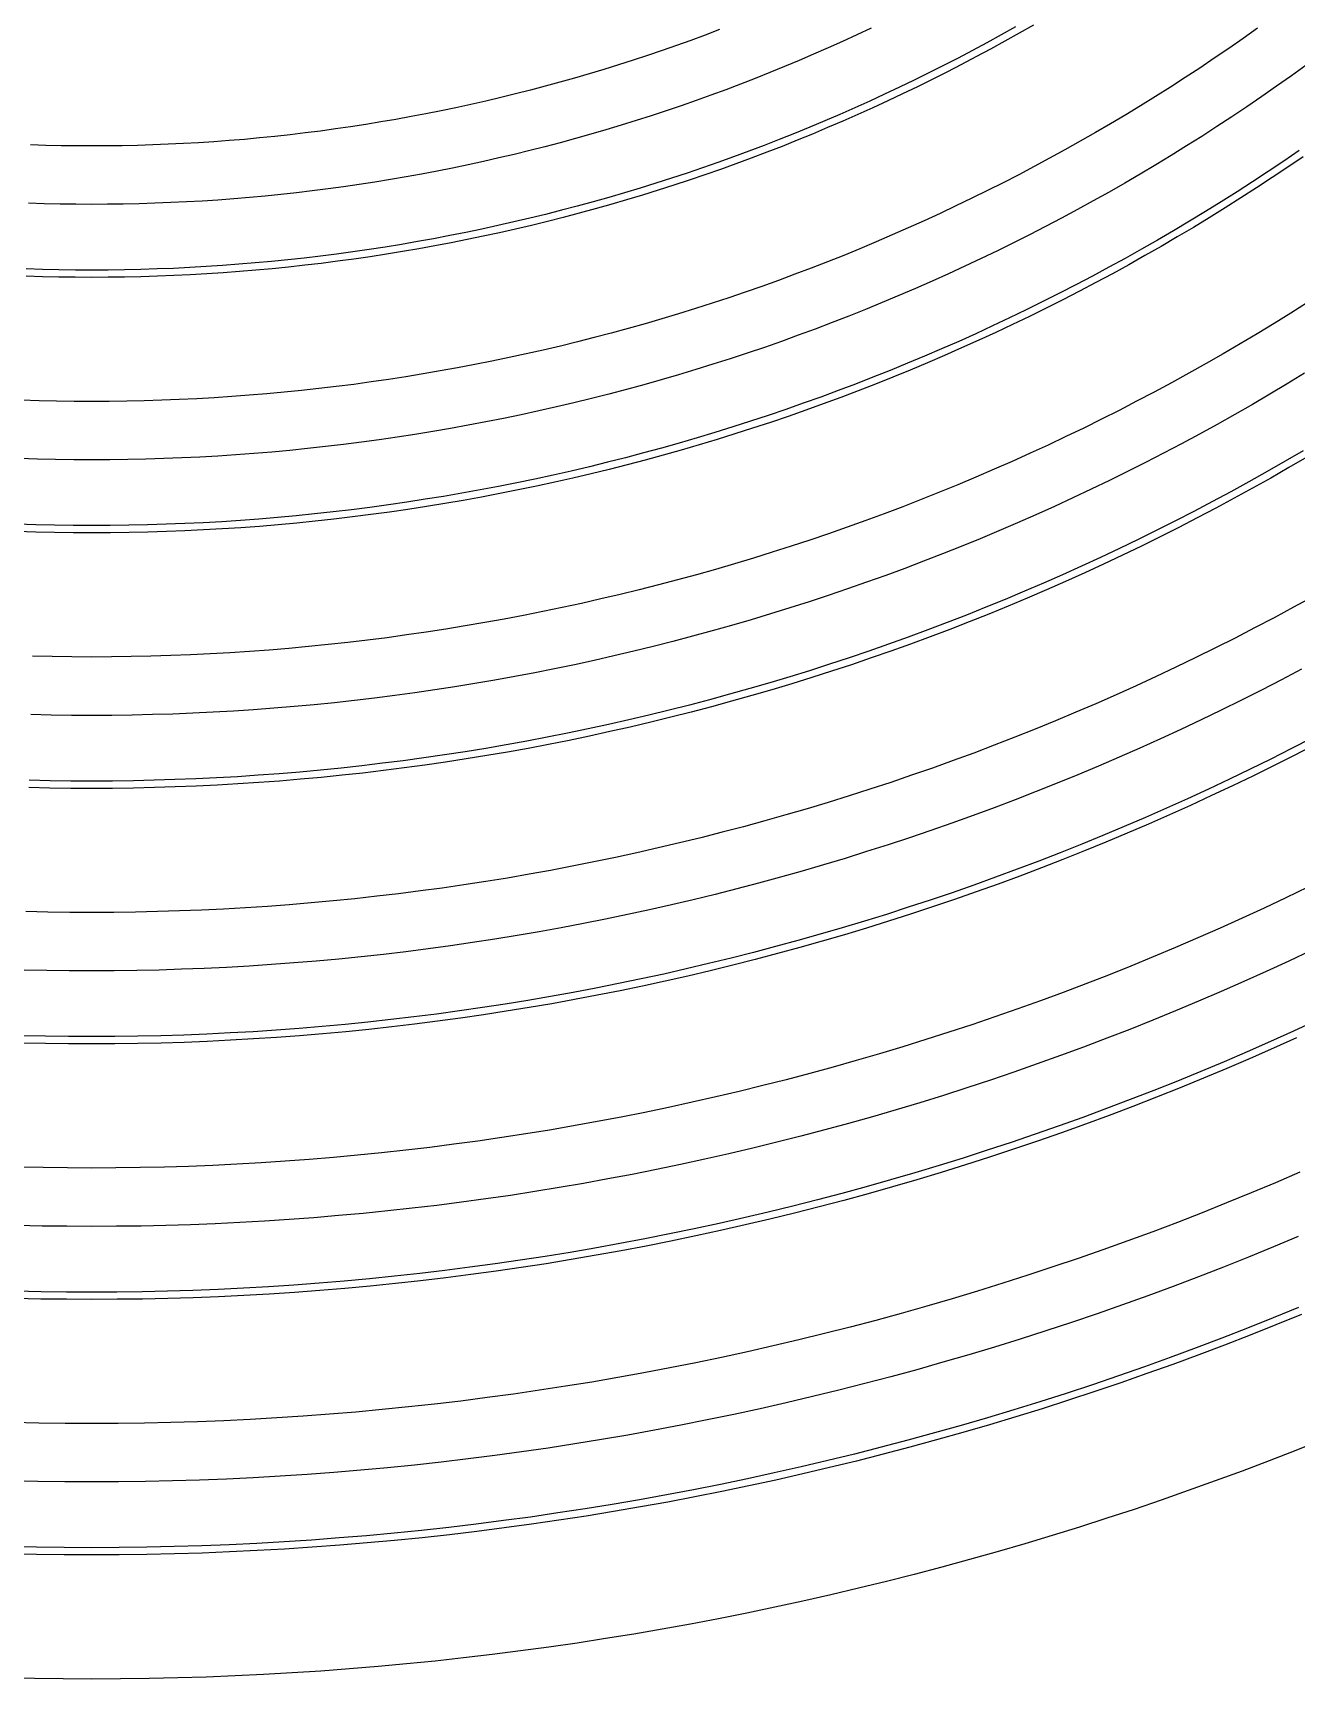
# Model space of a CAD drawing. Header units: metres. Extents: x 10 to 1210, y 10 to 2773.
# Drawn here: x 451.9 to 625, y 1854 to 2079.5 of the extents above; entities that cross this region are included whole.
import ezdxf

# ---------------------------------------------------------------- set-up
doc = ezdxf.new("R2010")
doc.units = ezdxf.units.M
for name, color, linetype in [('ACIKLIK', 5, 'Continuous'), ('CAM_SABLON', 4, 'Continuous'), ('DIS_KENAR_V91_Z3', 1, 'Continuous'), ('LAMBA_T4_Z4', 3, 'Continuous')]:
    doc.layers.add(name, color=color, linetype=linetype)

msp = doc.modelspace()

# ---------------------------------------------------------------- linework, layer by layer
at = {"layer": 'ACIKLIK'}
for points in [[(566.77, 2080.16), (564.81, 2079.24), (562.84, 2078.33), (560.87, 2077.44), (558.89, 2076.57), (556.9, 2075.72), (554.91, 2074.88), (552.9, 2074.06), (550.89, 2073.26), (548.88, 2072.47), (546.85, 2071.71), (544.82, 2070.96), (542.78, 2070.23), (540.74, 2069.51), (538.69, 2068.82), (536.64, 2068.14), (534.57, 2067.48), (532.51, 2066.84), (530.44, 2066.21), (528.36, 2065.61), (526.28, 2065.02), (524.19, 2064.45), (522.09, 2063.9), (520, 2063.37), (517.89, 2062.85), (515.79, 2062.36), (513.68, 2061.88), (511.56, 2061.42), (509.44, 2060.98), (507.32, 2060.56), (505.19, 2060.15), (503.06, 2059.77), (500.93, 2059.4), (498.8, 2059.05), (496.66, 2058.72), (494.51, 2058.41), (492.37, 2058.12), (490.22, 2057.85), (488.07, 2057.59), (485.92, 2057.36), (483.77, 2057.14), (481.61, 2056.94), (479.46, 2056.76), (477.3, 2056.6), (475.14, 2056.46), (472.98, 2056.34), (470.82, 2056.24), (468.66, 2056.15), (466.49, 2056.09), (464.33, 2056.04), (462.16, 2056.01), (460, 2056), (457.84, 2056.01), (455.67, 2056.04), (453.51, 2056.09), (451.34, 2056.15)], [(626.34, 2075.05), (624.34, 2073.61), (622.32, 2072.18), (620.29, 2070.77), (618.25, 2069.38), (616.2, 2068.01), (614.13, 2066.66), (612.06, 2065.32), (609.97, 2064), (607.87, 2062.7), (605.76, 2061.42), (603.63, 2060.16), (601.5, 2058.92), (599.36, 2057.69), (597.2, 2056.48), (595.04, 2055.29), (592.86, 2054.13), (590.67, 2052.98), (588.48, 2051.85), (586.27, 2050.73), (584.06, 2049.64), (581.83, 2048.57), (579.6, 2047.52), (577.36, 2046.48), (575.11, 2045.47), (572.85, 2044.47), (570.58, 2043.5), (568.3, 2042.54), (566.01, 2041.61), (563.72, 2040.69), (561.42, 2039.8), (559.11, 2038.92), (556.79, 2038.07), (554.47, 2037.23), (552.14, 2036.42), (549.8, 2035.62), (547.45, 2034.85), (545.1, 2034.1), (542.74, 2033.37), (540.38, 2032.65), (538.01, 2031.96), (535.63, 2031.29), (533.25, 2030.64), (530.86, 2030.01), (528.46, 2029.41), (526.06, 2028.82), (523.66, 2028.25), (521.25, 2027.71), (518.84, 2027.18), (516.42, 2026.68), (514, 2026.2), (511.57, 2025.74), (509.14, 2025.3), (506.71, 2024.88), (504.27, 2024.48), (501.83, 2024.11), (499.39, 2023.75), (496.94, 2023.42), (494.49, 2023.11), (492.04, 2022.82), (489.58, 2022.55), (487.12, 2022.3), (484.67, 2022.08), (482.2, 2021.87), (479.74, 2021.69), (477.28, 2021.53), (474.81, 2021.39), (472.34, 2021.27), (469.88, 2021.17), (467.41, 2021.1), (464.94, 2021.04), (462.47, 2021.01), (460, 2021), (457.53, 2021.01), (455.06, 2021.04), (452.59, 2021.1), (450.12, 2021.17)], [(626.15, 2032.86), (623.78, 2031.42), (621.4, 2030), (619, 2028.6), (616.59, 2027.23), (614.17, 2025.87), (611.74, 2024.54), (609.29, 2023.22), (606.84, 2021.93), (604.37, 2020.66), (601.89, 2019.41), (599.4, 2018.18), (596.9, 2016.98), (594.39, 2015.79), (591.87, 2014.63), (589.34, 2013.49), (586.8, 2012.38), (584.25, 2011.28), (581.69, 2010.21), (579.12, 2009.16), (576.55, 2008.13), (573.96, 2007.12), (571.37, 2006.14), (568.76, 2005.18), (566.15, 2004.24), (563.53, 2003.33), (560.9, 2002.43), (558.27, 2001.56), (555.62, 2000.72), (552.97, 1999.9), (550.32, 1999.1), (547.65, 1998.32), (544.98, 1997.57), (542.3, 1996.84), (539.62, 1996.13), (536.93, 1995.45), (534.24, 1994.79), (531.53, 1994.15), (528.83, 1993.54), (526.12, 1992.95), (523.4, 1992.38), (520.68, 1991.84), (517.95, 1991.33), (515.22, 1990.83), (512.49, 1990.36), (509.75, 1989.92), (507, 1989.49), (504.26, 1989.1), (501.51, 1988.72), (498.75, 1988.37), (496, 1988.04), (493.24, 1987.74), (490.48, 1987.46), (487.72, 1987.21), (484.95, 1986.98), (482.18, 1986.77), (479.41, 1986.59), (476.64, 1986.44), (473.87, 1986.3), (471.1, 1986.19), (468.32, 1986.11), (465.55, 1986.05), (462.78, 1986.01), (460, 1986), (457.22, 1986.01), (454.45, 1986.05), (451.68, 1986.11)], [(625.72, 1992.32), (623, 1990.89), (620.26, 1989.47), (617.51, 1988.09), (614.74, 1986.73), (611.97, 1985.39), (609.18, 1984.07), (606.39, 1982.78), (603.58, 1981.52), (600.76, 1980.28), (597.93, 1979.06), (595.09, 1977.87), (592.24, 1976.7), (589.37, 1975.56), (586.5, 1974.45), (583.62, 1973.35), (580.73, 1972.29), (577.83, 1971.25), (574.93, 1970.23), (572.01, 1969.24), (569.08, 1968.28), (566.15, 1967.34), (563.21, 1966.42), (560.26, 1965.54), (557.3, 1964.67), (554.34, 1963.84), (551.36, 1963.03), (548.38, 1962.24), (545.4, 1961.49), (542.41, 1960.75), (539.41, 1960.05), (536.4, 1959.37), (533.39, 1958.71), (530.38, 1958.09), (527.36, 1957.49), (524.33, 1956.91), (521.3, 1956.36), (518.26, 1955.84), (515.22, 1955.35), (512.18, 1954.88), (509.13, 1954.44), (506.08, 1954.02), (503.02, 1953.63), (499.96, 1953.27), (496.9, 1952.93), (493.83, 1952.63), (490.77, 1952.34), (487.7, 1952.09), (484.62, 1951.86), (481.55, 1951.66), (478.47, 1951.48), (475.4, 1951.34), (472.32, 1951.22), (469.24, 1951.12), (466.16, 1951.05), (463.08, 1951.01), (460, 1951), (456.92, 1951.01), (453.84, 1951.05), (450.76, 1951.12)], [(627.04, 1953.8), (623.98, 1952.35), (620.9, 1950.94), (617.81, 1949.54), (614.71, 1948.18), (611.6, 1946.84), (608.48, 1945.53), (605.35, 1944.25), (602.2, 1943), (599.05, 1941.77), (595.88, 1940.57), (592.7, 1939.4), (589.52, 1938.26), (586.32, 1937.14), (583.11, 1936.05), (579.9, 1934.99), (576.67, 1933.96), (573.44, 1932.95), (570.2, 1931.98), (566.95, 1931.03), (563.69, 1930.11), (560.42, 1929.22), (557.15, 1928.36), (553.87, 1927.53), (550.58, 1926.72), (547.28, 1925.94), (543.98, 1925.2), (540.67, 1924.48), (537.35, 1923.79), (534.03, 1923.13), (530.71, 1922.5), (527.38, 1921.89), (524.04, 1921.32), (520.7, 1920.78), (517.35, 1920.26), (514, 1919.78), (510.64, 1919.32), (507.29, 1918.89), (503.92, 1918.49), (500.56, 1918.13), (497.19, 1917.79), (493.82, 1917.48), (490.44, 1917.2), (487.07, 1916.95), (483.69, 1916.72), (480.31, 1916.53), (476.92, 1916.37), (473.54, 1916.24), (470.16, 1916.13), (466.77, 1916.06), (463.39, 1916.02), (460, 1916), (456.61, 1916.02), (453.23, 1916.06), (449.84, 1916.13)], [(625.28, 1914.63), (621.87, 1913.2), (618.46, 1911.8), (615.03, 1910.43), (611.59, 1909.1), (608.14, 1907.79), (604.67, 1906.51), (601.2, 1905.26), (597.72, 1904.05), (594.22, 1902.86), (590.71, 1901.7), (587.2, 1900.58), (583.67, 1899.48), (580.14, 1898.42), (576.59, 1897.39), (573.04, 1896.38), (569.48, 1895.41), (565.91, 1894.47), (562.33, 1893.57), (558.75, 1892.69), (555.15, 1891.84), (551.55, 1891.03), (547.95, 1890.24), (544.33, 1889.49), (540.71, 1888.77), (537.09, 1888.08), (533.45, 1887.43), (529.82, 1886.8), (526.17, 1886.21), (522.52, 1885.65), (518.87, 1885.12), (515.21, 1884.62), (511.55, 1884.15), (507.88, 1883.72), (504.22, 1883.32), (500.54, 1882.95), (496.87, 1882.61), (493.19, 1882.3), (489.51, 1882.03), (485.82, 1881.79), (482.14, 1881.58), (478.45, 1881.4), (474.76, 1881.26), (471.07, 1881.15), (467.38, 1881.06), (463.69, 1881.02), (460, 1881), (456.31, 1881.02), (452.62, 1881.06), (448.93, 1881.15)]]:
    msp.add_lwpolyline(points, dxfattribs=at)
at = {"layer": 'CAM_SABLON'}
for points in [[(586.55, 2080.32), (584.6, 2079.22), (582.63, 2078.14), (580.65, 2077.08), (578.67, 2076.04), (576.68, 2075.01), (574.67, 2074), (572.66, 2073.01), (570.64, 2072.04), (568.61, 2071.08), (566.58, 2070.14), (564.53, 2069.22), (562.48, 2068.32), (560.42, 2067.43), (558.35, 2066.56), (556.27, 2065.71), (554.19, 2064.88), (552.1, 2064.07), (550, 2063.28), (547.9, 2062.5), (545.79, 2061.74), (543.67, 2061), (541.55, 2060.28), (539.42, 2059.58), (537.28, 2058.89), (535.14, 2058.23), (532.99, 2057.58), (530.84, 2056.96), (528.68, 2056.35), (526.52, 2055.76), (524.35, 2055.19), (522.17, 2054.63), (520, 2054.1), (517.81, 2053.59), (515.62, 2053.09), (513.43, 2052.62), (511.24, 2052.16), (509.04, 2051.72), (506.83, 2051.3), (504.63, 2050.9), (502.42, 2050.52), (500.2, 2050.16), (497.99, 2049.82), (495.77, 2049.5), (493.55, 2049.2), (491.32, 2048.92), (489.09, 2048.65), (486.86, 2048.41), (484.63, 2048.18), (482.4, 2047.98), (480.16, 2047.79), (477.93, 2047.63), (475.69, 2047.48), (473.45, 2047.35), (471.21, 2047.24), (468.97, 2047.16), (466.73, 2047.09), (464.49, 2047.04), (462.24, 2047.01), (460, 2047), (457.76, 2047.01), (455.51, 2047.04), (453.27, 2047.09), (451.03, 2047.16)], [(625.39, 2063.36), (623.28, 2061.92), (621.17, 2060.51), (619.03, 2059.11), (616.89, 2057.73), (614.74, 2056.37), (612.57, 2055.03), (610.39, 2053.71), (608.2, 2052.4), (606, 2051.12), (603.79, 2049.86), (601.56, 2048.61), (599.33, 2047.39), (597.09, 2046.18), (594.83, 2044.99), (592.57, 2043.83), (590.29, 2042.68), (588, 2041.55), (585.71, 2040.45), (583.4, 2039.36), (581.09, 2038.29), (578.77, 2037.24), (576.43, 2036.22), (574.09, 2035.21), (571.74, 2034.23), (569.39, 2033.26), (567.02, 2032.32), (564.64, 2031.39), (562.26, 2030.49), (559.87, 2029.61), (557.47, 2028.75), (555.07, 2027.91), (552.65, 2027.09), (550.23, 2026.29), (547.81, 2025.51), (545.37, 2024.76), (542.93, 2024.02), (540.49, 2023.31), (538.03, 2022.62), (535.58, 2021.95), (533.11, 2021.3), (530.64, 2020.67), (528.17, 2020.07), (525.69, 2019.48), (523.2, 2018.92), (520.71, 2018.38), (518.22, 2017.86), (515.72, 2017.37), (513.21, 2016.89), (510.71, 2016.44), (508.19, 2016), (505.68, 2015.6), (503.16, 2015.21), (500.64, 2014.84), (498.11, 2014.5), (495.59, 2014.18), (493.06, 2013.88), (490.52, 2013.6), (487.99, 2013.34), (485.45, 2013.11), (482.91, 2012.9), (480.37, 2012.71), (477.83, 2012.54), (475.28, 2012.4), (472.74, 2012.28), (470.19, 2012.18), (467.64, 2012.1), (465.1, 2012.04), (462.55, 2012.01), (460, 2012), (457.45, 2012.01), (454.9, 2012.04), (452.36, 2012.1), (449.81, 2012.18)], [(625.96, 2022.25), (623.5, 2020.81), (621.02, 2019.39), (618.53, 2018), (616.03, 2016.63), (613.52, 2015.28), (610.99, 2013.95), (608.45, 2012.64), (605.91, 2011.36), (603.35, 2010.09), (600.78, 2008.85), (598.2, 2007.64), (595.6, 2006.44), (593, 2005.27), (590.39, 2004.12), (587.77, 2003), (585.14, 2001.89), (582.5, 2000.81), (579.85, 1999.75), (577.19, 1998.72), (574.52, 1997.71), (571.84, 1996.72), (569.15, 1995.76), (566.46, 1994.82), (563.76, 1993.9), (561.05, 1993), (558.33, 1992.13), (555.61, 1991.29), (552.87, 1990.47), (550.13, 1989.67), (547.39, 1988.89), (544.63, 1988.14), (541.87, 1987.42), (539.11, 1986.71), (536.34, 1986.04), (533.56, 1985.38), (530.78, 1984.75), (527.99, 1984.15), (525.19, 1983.56), (522.39, 1983.01), (519.59, 1982.48), (516.78, 1981.97), (513.97, 1981.48), (511.15, 1981.03), (508.33, 1980.59), (505.51, 1980.18), (502.68, 1979.8), (499.85, 1979.44), (497.02, 1979.1), (494.18, 1978.79), (491.34, 1978.51), (488.5, 1978.24), (485.66, 1978.01), (482.81, 1977.8), (479.96, 1977.61), (477.11, 1977.45), (474.26, 1977.31), (471.41, 1977.2), (468.56, 1977.11), (465.71, 1977.05), (462.85, 1977.01), (460, 1977), (457.15, 1977.01), (454.29, 1977.05), (451.44, 1977.11)], [(627.15, 1982.9), (624.34, 1981.46), (621.52, 1980.03), (618.69, 1978.64), (615.84, 1977.26), (612.99, 1975.92), (610.12, 1974.59), (607.24, 1973.3), (604.35, 1972.02), (601.44, 1970.78), (598.53, 1969.56), (595.61, 1968.36), (592.67, 1967.19), (589.73, 1966.04), (586.78, 1964.92), (583.81, 1963.83), (580.84, 1962.76), (577.86, 1961.72), (574.86, 1960.71), (571.86, 1959.72), (568.86, 1958.75), (565.84, 1957.82), (562.81, 1956.91), (559.78, 1956.02), (556.74, 1955.17), (553.69, 1954.34), (550.64, 1953.53), (547.58, 1952.75), (544.51, 1952), (541.43, 1951.28), (538.35, 1950.58), (535.26, 1949.91), (532.17, 1949.27), (529.07, 1948.65), (525.97, 1948.06), (522.86, 1947.5), (519.75, 1946.96), (516.63, 1946.46), (513.51, 1945.98), (510.38, 1945.52), (507.25, 1945.1), (504.12, 1944.7), (500.98, 1944.33), (497.84, 1943.98), (494.7, 1943.67), (491.55, 1943.38), (488.4, 1943.12), (485.25, 1942.88), (482.1, 1942.68), (478.95, 1942.5), (475.79, 1942.34), (472.63, 1942.22), (469.48, 1942.12), (466.32, 1942.06), (463.16, 1942.01), (460, 1942), (456.84, 1942.01), (453.68, 1942.06), (450.52, 1942.12)], [(627.78, 1944.2), (624.63, 1942.75), (621.47, 1941.32), (618.3, 1939.93), (615.12, 1938.56), (611.93, 1937.22), (608.72, 1935.91), (605.5, 1934.62), (602.27, 1933.37), (599.03, 1932.14), (595.78, 1930.94), (592.52, 1929.77), (589.25, 1928.63), (585.97, 1927.52), (582.68, 1926.43), (579.38, 1925.37), (576.07, 1924.35), (572.75, 1923.35), (569.43, 1922.38), (566.09, 1921.44), (562.75, 1920.53), (559.4, 1919.65), (556.04, 1918.79), (552.68, 1917.97), (549.31, 1917.18), (545.93, 1916.41), (542.54, 1915.68), (539.15, 1914.97), (535.75, 1914.29), (532.35, 1913.65), (528.94, 1913.03), (525.52, 1912.44), (522.1, 1911.89), (518.68, 1911.36), (515.25, 1910.86), (511.82, 1910.4), (508.38, 1909.96), (504.94, 1909.55), (501.5, 1909.17), (498.05, 1908.83), (494.6, 1908.51), (491.15, 1908.22), (487.69, 1907.97), (484.24, 1907.74), (480.78, 1907.54), (477.32, 1907.38), (473.86, 1907.24), (470.39, 1907.14), (466.93, 1907.06), (463.46, 1907.02), (460, 1907), (456.54, 1907.02), (453.07, 1907.06), (449.61, 1907.14)], [(625.32, 1904.88), (621.83, 1903.46), (618.33, 1902.06), (614.81, 1900.69), (611.29, 1899.36), (607.75, 1898.05), (604.2, 1896.78), (600.65, 1895.54), (597.08, 1894.32), (593.5, 1893.14), (589.9, 1891.99), (586.3, 1890.88), (582.69, 1889.79), (579.08, 1888.74), (575.45, 1887.71), (571.81, 1886.72), (568.16, 1885.76), (564.51, 1884.83), (560.85, 1883.94), (557.18, 1883.07), (553.5, 1882.24), (549.82, 1881.44), (546.13, 1880.67), (542.43, 1879.94), (538.73, 1879.23), (535.02, 1878.56), (531.3, 1877.92), (527.58, 1877.32), (523.85, 1876.75), (520.12, 1876.2), (516.39, 1875.7), (512.65, 1875.22), (508.9, 1874.78), (505.16, 1874.37), (501.41, 1873.99), (497.65, 1873.64), (493.89, 1873.33), (490.13, 1873.05), (486.37, 1872.81), (482.61, 1872.59), (478.84, 1872.41), (475.08, 1872.26), (471.31, 1872.15), (467.54, 1872.07), (463.77, 1872.02), (460, 1872), (456.23, 1872.02), (452.46, 1872.07), (448.69, 1872.15)]]:
    msp.add_lwpolyline(points, dxfattribs=at)
at = {"layer": 'DIS_KENAR_V91_Z3'}
for points in [[(619.69, 2080.12), (617.73, 2078.73), (615.76, 2077.37), (613.78, 2076.01), (611.78, 2074.68), (609.78, 2073.37), (607.76, 2072.07), (605.73, 2070.79), (603.69, 2069.52), (601.64, 2068.28), (599.57, 2067.05), (597.5, 2065.84), (595.42, 2064.65), (593.32, 2063.48), (591.22, 2062.33), (589.1, 2061.19), (586.98, 2060.07), (584.85, 2058.97), (582.7, 2057.89), (580.55, 2056.83), (578.39, 2055.79), (576.22, 2054.77), (574.04, 2053.76), (571.85, 2052.77), (569.66, 2051.81), (567.45, 2050.86), (565.24, 2049.93), (563.02, 2049.02), (560.79, 2048.14), (558.55, 2047.27), (556.31, 2046.42), (554.06, 2045.58), (551.8, 2044.77), (549.53, 2043.98), (547.26, 2043.21), (544.98, 2042.46), (542.69, 2041.73), (540.4, 2041.02), (538.1, 2040.32), (535.8, 2039.65), (533.49, 2039), (531.18, 2038.37), (528.85, 2037.76), (526.53, 2037.17), (524.2, 2036.6), (521.86, 2036.05), (519.52, 2035.52), (517.18, 2035.01), (514.83, 2034.52), (512.47, 2034.05), (510.11, 2033.6), (507.75, 2033.18), (505.39, 2032.77), (503.02, 2032.39), (500.65, 2032.02), (498.27, 2031.68), (495.89, 2031.35), (493.51, 2031.05), (491.13, 2030.77), (488.75, 2030.51), (486.36, 2030.27), (483.97, 2030.05), (481.58, 2029.85), (479.18, 2029.67), (476.79, 2029.51), (474.39, 2029.38), (472, 2029.26), (469.6, 2029.17), (467.2, 2029.09), (464.8, 2029.04), (462.4, 2029.01), (460, 2029), (457.6, 2029.01), (455.2, 2029.04), (452.8, 2029.09), (450.4, 2029.17)], [(546.01, 2079.94), (544.05, 2079.2), (542.08, 2078.47), (540.11, 2077.77), (538.14, 2077.08), (536.15, 2076.4), (534.16, 2075.75), (532.17, 2075.11), (530.17, 2074.49), (528.16, 2073.88), (526.15, 2073.3), (524.14, 2072.73), (522.12, 2072.18), (520.09, 2071.64), (518.06, 2071.13), (516.03, 2070.63), (513.99, 2070.15), (511.95, 2069.69), (509.9, 2069.24), (507.85, 2068.82), (505.79, 2068.41), (503.74, 2068.02), (501.68, 2067.65), (499.61, 2067.29), (497.54, 2066.95), (495.47, 2066.64), (493.4, 2066.34), (491.33, 2066.05), (489.25, 2065.79), (487.17, 2065.54), (485.09, 2065.31), (483, 2065.1), (480.92, 2064.91), (478.83, 2064.74), (476.74, 2064.58), (474.65, 2064.45), (472.56, 2064.33), (470.47, 2064.23), (468.38, 2064.15), (466.28, 2064.08), (464.19, 2064.04), (462.09, 2064.01), (460, 2064), (457.91, 2064.01), (455.81, 2064.04), (453.72, 2064.08), (451.62, 2064.15)], [(626.56, 2042.55), (624.27, 2041.11), (621.97, 2039.68), (619.66, 2038.28), (617.34, 2036.89), (615, 2035.53), (612.65, 2034.19), (610.29, 2032.87), (607.92, 2031.57), (605.54, 2030.29), (603.14, 2029.03), (600.74, 2027.79), (598.32, 2026.57), (595.9, 2025.37), (593.46, 2024.2), (591.01, 2023.04), (588.55, 2021.91), (586.09, 2020.8), (583.61, 2019.71), (581.13, 2018.64), (578.63, 2017.6), (576.13, 2016.57), (573.62, 2015.57), (571.09, 2014.59), (568.56, 2013.63), (566.03, 2012.7), (563.48, 2011.78), (560.93, 2010.89), (558.36, 2010.02), (555.8, 2009.17), (553.22, 2008.35), (550.64, 2007.55), (548.04, 2006.77), (545.45, 2006.01), (542.84, 2005.27), (540.23, 2004.56), (537.62, 2003.87), (535, 2003.21), (532.37, 2002.57), (529.73, 2001.95), (527.1, 2001.35), (524.45, 2000.77), (521.8, 2000.22), (519.15, 1999.7), (516.49, 1999.19), (513.83, 1998.71), (511.16, 1998.25), (508.49, 1997.82), (505.82, 1997.41), (503.14, 1997.02), (500.46, 1996.65), (497.78, 1996.31), (495.09, 1995.99), (492.4, 1995.7), (489.71, 1995.43), (487.02, 1995.18), (484.32, 1994.96), (481.62, 1994.76), (478.93, 1994.58), (476.22, 1994.42), (473.52, 1994.3), (470.82, 1994.19), (468.11, 1994.11), (465.41, 1994.05), (462.71, 1994.01), (460, 1994), (457.29, 1994.01), (454.59, 1994.05), (451.89, 1994.11)], [(627.26, 2002.26), (624.62, 2000.81), (621.97, 1999.38), (619.3, 1997.98), (616.63, 1996.6), (613.94, 1995.25), (611.24, 1993.92), (608.53, 1992.61), (605.8, 1991.32), (603.07, 1990.06), (600.32, 1988.83), (597.57, 1987.61), (594.8, 1986.43), (592.03, 1985.26), (589.24, 1984.12), (586.44, 1983.01), (583.64, 1981.91), (580.82, 1980.85), (578, 1979.81), (575.16, 1978.79), (572.32, 1977.8), (569.47, 1976.83), (566.61, 1975.89), (563.74, 1974.97), (560.87, 1974.07), (557.99, 1973.21), (555.09, 1972.36), (552.2, 1971.55), (549.29, 1970.76), (546.38, 1969.99), (543.46, 1969.25), (540.54, 1968.53), (537.61, 1967.84), (534.67, 1967.18), (531.73, 1966.54), (528.78, 1965.93), (525.83, 1965.34), (522.87, 1964.78), (519.91, 1964.24), (516.94, 1963.73), (513.97, 1963.25), (510.99, 1962.79), (508.01, 1962.36), (505.03, 1961.95), (502.04, 1961.57), (499.06, 1961.22), (496.06, 1960.89), (493.07, 1960.59), (490.07, 1960.31), (487.07, 1960.06), (484.07, 1959.84), (481.06, 1959.64), (478.06, 1959.47), (475.05, 1959.33), (472.04, 1959.21), (469.03, 1959.12), (466.02, 1959.05), (463.01, 1959.01), (460, 1959), (456.99, 1959.01), (453.98, 1959.05), (450.97, 1959.12)], [(626.58, 1962.46), (623.59, 1961.02), (620.59, 1959.6), (617.58, 1958.21), (614.56, 1956.85), (611.52, 1955.52), (608.48, 1954.21), (605.42, 1952.93), (602.35, 1951.67), (599.27, 1950.44), (596.18, 1949.24), (593.08, 1948.06), (589.97, 1946.92), (586.85, 1945.8), (583.72, 1944.7), (580.58, 1943.64), (577.43, 1942.6), (574.27, 1941.59), (571.1, 1940.6), (567.93, 1939.65), (564.74, 1938.72), (561.55, 1937.82), (558.35, 1936.95), (555.14, 1936.1), (551.93, 1935.29), (548.71, 1934.5), (545.48, 1933.74), (542.25, 1933.01), (539.01, 1932.3), (535.76, 1931.63), (532.51, 1930.98), (529.25, 1930.36), (525.99, 1929.77), (522.72, 1929.21), (519.45, 1928.68), (516.17, 1928.17), (512.89, 1927.7), (509.6, 1927.25), (506.31, 1926.83), (503.02, 1926.44), (499.72, 1926.08), (496.42, 1925.75), (493.12, 1925.45), (489.81, 1925.17), (486.51, 1924.93), (483.2, 1924.71), (479.89, 1924.52), (476.58, 1924.36), (473.26, 1924.23), (469.95, 1924.13), (466.63, 1924.06), (463.32, 1924.01), (460, 1924), (456.68, 1924.01), (453.37, 1924.06), (450.05, 1924.13)], [(625.48, 1923.42), (622.15, 1921.99), (618.81, 1920.59), (615.46, 1919.22), (612.1, 1917.88), (608.72, 1916.56), (605.34, 1915.28), (601.94, 1914.03), (598.53, 1912.8), (595.11, 1911.61), (591.68, 1910.45), (588.24, 1909.31), (584.79, 1908.21), (581.33, 1907.13), (577.87, 1906.09), (574.39, 1905.08), (570.9, 1904.09), (567.41, 1903.14), (563.91, 1902.22), (560.4, 1901.33), (556.88, 1900.47), (553.35, 1899.64), (549.82, 1898.84), (546.28, 1898.07), (542.74, 1897.33), (539.19, 1896.62), (535.63, 1895.95), (532.06, 1895.3), (528.49, 1894.69), (524.92, 1894.11), (521.34, 1893.56), (517.76, 1893.04), (514.17, 1892.55), (510.58, 1892.09), (506.98, 1891.67), (503.38, 1891.27), (499.78, 1890.91), (496.17, 1890.58), (492.56, 1890.28), (488.95, 1890.01), (485.34, 1889.77), (481.72, 1889.57), (478.1, 1889.39), (474.48, 1889.25), (470.86, 1889.14), (467.24, 1889.06), (463.62, 1889.02), (460, 1889), (456.38, 1889.02), (452.76, 1889.06), (449.14, 1889.14)], [(628.57, 1886.77), (624.93, 1885.31), (621.27, 1883.89), (617.59, 1882.5), (613.91, 1881.14), (610.21, 1879.81), (606.51, 1878.52), (602.79, 1877.25), (599.06, 1876.02), (595.32, 1874.83), (591.57, 1873.66), (587.81, 1872.53), (584.04, 1871.43), (580.26, 1870.37), (576.47, 1869.33), (572.67, 1868.33), (568.86, 1867.37), (565.05, 1866.43), (561.23, 1865.53), (557.4, 1864.67), (553.56, 1863.83), (549.72, 1863.03), (545.86, 1862.27), (542.01, 1861.54), (538.14, 1860.84), (534.27, 1860.17), (530.4, 1859.54), (526.51, 1858.94), (522.63, 1858.38), (518.74, 1857.85), (514.84, 1857.35), (510.94, 1856.89), (507.04, 1856.47), (503.13, 1856.07), (499.22, 1855.71), (495.31, 1855.39), (491.39, 1855.1), (487.47, 1854.84), (483.55, 1854.62), (479.63, 1854.43), (475.7, 1854.27), (471.78, 1854.15), (467.85, 1854.07), (463.93, 1854.02), (460, 1854), (456.07, 1854.02), (452.15, 1854.07), (448.22, 1854.15)]]:
    msp.add_lwpolyline(points, dxfattribs=at)
at = {"layer": 'LAMBA_T4_Z4'}
for points in [[(589, 2080.57), (587.05, 2079.45), (585.08, 2078.35), (583.11, 2077.27), (581.12, 2076.2), (579.13, 2075.15), (577.13, 2074.12), (575.12, 2073.11), (573.1, 2072.11), (571.07, 2071.13), (569.04, 2070.17), (566.99, 2069.23), (564.94, 2068.31), (562.88, 2067.4), (560.81, 2066.51), (558.73, 2065.64), (556.65, 2064.79), (554.56, 2063.95), (552.46, 2063.14), (550.35, 2062.34), (548.24, 2061.56), (546.12, 2060.8), (544, 2060.06), (541.86, 2059.33), (539.73, 2058.63), (537.58, 2057.94), (535.43, 2057.27), (533.28, 2056.62), (531.11, 2055.99), (528.95, 2055.38), (526.78, 2054.79), (524.6, 2054.22), (522.42, 2053.66), (520.23, 2053.13), (518.04, 2052.61), (515.84, 2052.12), (513.64, 2051.64), (511.44, 2051.18), (509.23, 2050.74), (507.02, 2050.32), (504.8, 2049.92), (502.58, 2049.54), (500.36, 2049.18), (498.13, 2048.83), (495.91, 2048.51), (493.68, 2048.21), (491.44, 2047.92), (489.21, 2047.66), (486.97, 2047.41), (484.73, 2047.19), (482.49, 2046.98), (480.24, 2046.8), (478, 2046.63), (475.75, 2046.48), (473.5, 2046.35), (471.25, 2046.25), (469, 2046.16), (466.75, 2046.09), (464.5, 2046.04), (462.25, 2046.01), (460, 2046), (457.75, 2046.01), (455.5, 2046.04), (453.25, 2046.09), (451, 2046.16)], [(625.96, 2062.53), (623.84, 2061.09), (621.72, 2059.67), (619.58, 2058.27), (617.43, 2056.89), (615.27, 2055.52), (613.09, 2054.18), (610.91, 2052.85), (608.71, 2051.54), (606.5, 2050.25), (604.28, 2048.99), (602.05, 2047.74), (599.81, 2046.51), (597.56, 2045.3), (595.29, 2044.11), (593.02, 2042.94), (590.74, 2041.78), (588.44, 2040.65), (586.14, 2039.54), (583.83, 2038.45), (581.51, 2037.38), (579.17, 2036.33), (576.83, 2035.3), (574.48, 2034.29), (572.13, 2033.3), (569.76, 2032.34), (567.38, 2031.39), (565, 2030.46), (562.61, 2029.56), (560.21, 2028.67), (557.81, 2027.81), (555.39, 2026.96), (552.97, 2026.14), (550.54, 2025.34), (548.11, 2024.56), (545.66, 2023.8), (543.22, 2023.07), (540.76, 2022.35), (538.3, 2021.66), (535.83, 2020.98), (533.36, 2020.33), (530.88, 2019.7), (528.4, 2019.1), (525.91, 2018.51), (523.42, 2017.95), (520.92, 2017.4), (518.41, 2016.88), (515.91, 2016.38), (513.39, 2015.91), (510.88, 2015.45), (508.36, 2015.02), (505.84, 2014.61), (503.31, 2014.22), (500.78, 2013.85), (498.24, 2013.51), (495.71, 2013.18), (493.17, 2012.88), (490.63, 2012.61), (488.08, 2012.35), (485.54, 2012.12), (482.99, 2011.9), (480.44, 2011.71), (477.89, 2011.55), (475.33, 2011.4), (472.78, 2011.28), (470.23, 2011.18), (467.67, 2011.1), (465.11, 2011.04), (462.56, 2011.01), (460, 2011), (457.44, 2011.01), (454.89, 2011.04), (452.33, 2011.1), (449.77, 2011.18)], [(626.47, 2021.39), (624, 2019.94), (621.51, 2018.52), (619.02, 2017.12), (616.51, 2015.75), (613.99, 2014.39), (611.45, 2013.06), (608.91, 2011.75), (606.35, 2010.46), (603.79, 2009.2), (601.21, 2007.95), (598.62, 2006.73), (596.02, 2005.53), (593.41, 2004.36), (590.79, 2003.2), (588.16, 2002.07), (585.52, 2000.97), (582.87, 1999.88), (580.21, 1998.82), (577.54, 1997.79), (574.87, 1996.77), (572.18, 1995.78), (569.49, 1994.81), (566.79, 1993.87), (564.08, 1992.95), (561.36, 1992.05), (558.63, 1991.18), (555.9, 1990.33), (553.16, 1989.51), (550.41, 1988.71), (547.65, 1987.93), (544.89, 1987.18), (542.12, 1986.45), (539.35, 1985.74), (536.57, 1985.06), (533.78, 1984.41), (530.99, 1983.78), (528.2, 1983.17), (525.39, 1982.58), (522.59, 1982.03), (519.77, 1981.49), (516.96, 1980.98), (514.14, 1980.5), (511.31, 1980.04), (508.48, 1979.6), (505.65, 1979.19), (502.81, 1978.81), (499.97, 1978.45), (497.13, 1978.11), (494.29, 1977.8), (491.44, 1977.51), (488.59, 1977.25), (485.73, 1977.01), (482.88, 1976.8), (480.02, 1976.61), (477.17, 1976.45), (474.31, 1976.31), (471.45, 1976.2), (468.59, 1976.11), (465.72, 1976.05), (462.86, 1976.01), (460, 1976), (457.14, 1976.01), (454.28, 1976.05), (451.41, 1976.11)], [(627.61, 1982.02), (624.8, 1980.56), (621.97, 1979.14), (619.13, 1977.74), (616.28, 1976.36), (613.41, 1975.01), (610.53, 1973.68), (607.65, 1972.38), (604.75, 1971.11), (601.84, 1969.86), (598.91, 1968.63), (595.98, 1967.43), (593.04, 1966.26), (590.09, 1965.11), (587.13, 1963.99), (584.15, 1962.89), (581.17, 1961.82), (578.18, 1960.78), (575.18, 1959.76), (572.17, 1958.77), (569.16, 1957.8), (566.13, 1956.86), (563.1, 1955.95), (560.06, 1955.06), (557.01, 1954.2), (553.95, 1953.37), (550.89, 1952.56), (547.82, 1951.78), (544.74, 1951.03), (541.66, 1950.3), (538.57, 1949.6), (535.47, 1948.93), (532.37, 1948.29), (529.26, 1947.67), (526.15, 1947.08), (523.03, 1946.51), (519.91, 1945.98), (516.79, 1945.47), (513.65, 1944.99), (510.52, 1944.53), (507.38, 1944.11), (504.24, 1943.71), (501.09, 1943.33), (497.94, 1942.99), (494.79, 1942.67), (491.64, 1942.38), (488.48, 1942.12), (485.32, 1941.88), (482.16, 1941.68), (479, 1941.5), (475.83, 1941.35), (472.67, 1941.22), (469.5, 1941.12), (466.34, 1941.06), (463.17, 1941.01), (460, 1941), (456.83, 1941.01), (453.66, 1941.06), (450.5, 1941.12)], [(625.05, 1941.84), (621.88, 1940.41), (618.7, 1939.01), (615.51, 1937.64), (612.31, 1936.3), (609.09, 1934.98), (605.87, 1933.69), (602.63, 1932.44), (599.38, 1931.2), (596.12, 1930), (592.86, 1928.83), (589.58, 1927.68), (586.29, 1926.57), (582.99, 1925.48), (579.68, 1924.42), (576.36, 1923.39), (573.04, 1922.39), (569.7, 1921.42), (566.36, 1920.48), (563.01, 1919.56), (559.65, 1918.68), (556.28, 1917.82), (552.91, 1917), (549.53, 1916.2), (546.14, 1915.43), (542.75, 1914.7), (539.35, 1913.99), (535.94, 1913.31), (532.53, 1912.66), (529.11, 1912.05), (525.69, 1911.46), (522.26, 1910.9), (518.83, 1910.37), (515.39, 1909.87), (511.95, 1909.41), (508.5, 1908.97), (505.05, 1908.56), (501.6, 1908.18), (498.15, 1907.83), (494.69, 1907.51), (491.23, 1907.23), (487.76, 1906.97), (484.3, 1906.74), (480.83, 1906.55), (477.36, 1906.38), (473.89, 1906.24), (470.42, 1906.14), (466.95, 1906.06), (463.47, 1906.02), (460, 1906), (456.53, 1906.02), (453.05, 1906.06), (449.58, 1906.14)], [(625.7, 1903.96), (622.2, 1902.53), (618.69, 1901.13), (615.17, 1899.76), (611.64, 1898.42), (608.09, 1897.11), (604.54, 1895.84), (600.97, 1894.59), (597.39, 1893.38), (593.8, 1892.19), (590.21, 1891.04), (586.6, 1889.92), (582.98, 1888.83), (579.35, 1887.77), (575.71, 1886.75), (572.07, 1885.75), (568.41, 1884.79), (564.75, 1883.86), (561.08, 1882.96), (557.4, 1882.1), (553.72, 1881.26), (550.03, 1880.46), (546.33, 1879.69), (542.62, 1878.96), (538.91, 1878.25), (535.19, 1877.58), (531.47, 1876.94), (527.74, 1876.33), (524, 1875.76), (520.26, 1875.21), (516.52, 1874.7), (512.77, 1874.23), (509.02, 1873.78), (505.26, 1873.37), (501.5, 1872.99), (497.74, 1872.65), (493.97, 1872.33), (490.2, 1872.05), (486.43, 1871.81), (482.66, 1871.59), (478.89, 1871.41), (475.11, 1871.26), (471.33, 1871.15), (467.56, 1871.07), (463.78, 1871.02), (460, 1871), (456.22, 1871.02), (452.44, 1871.07), (448.67, 1871.15)]]:
    msp.add_lwpolyline(points, dxfattribs=at)

doc.saveas('drawing.dxf')
